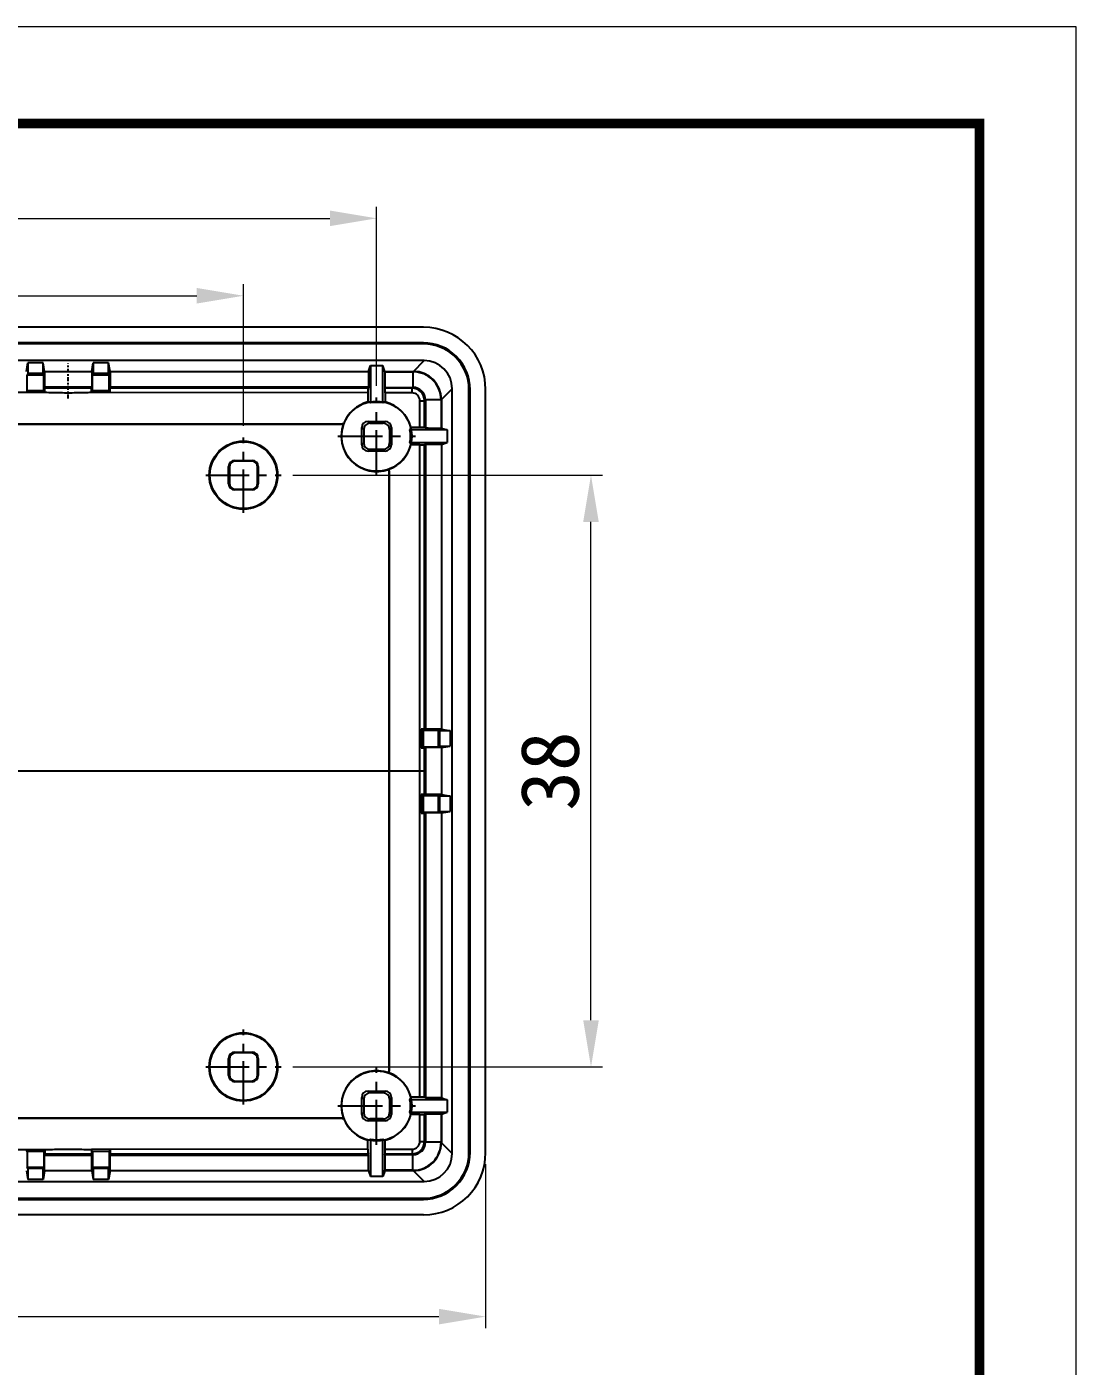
# Model space of a CAD drawing. Header units: millimetres. Extents: x 0 to 1787, y -410 to 0.
# Drawn here: x 1719.4 to 1786.8, y -245.5 to -159.5 of the extents above; entities that cross this region are included whole.
import ezdxf

# ---------------------------------------------------------------- set-up
doc = ezdxf.new("R2010")
doc.units = ezdxf.units.MM
doc.header["$MEASUREMENT"] = 0
doc.linetypes.add('CENTER', pattern=[50.8, 31.75, -6.35, 6.35, -6.35])
doc.layers.get('0').update_dxf_attribs({"linetype": 'CONTINUOUS'})
doc.layers.get('Defpoints').update_dxf_attribs({"linetype": 'CONTINUOUS'})
doc.layers.add('dim', color=82, linetype='CONTINUOUS', lineweight=9)
doc.layers.add('from', color=7, linetype='CONTINUOUS', lineweight=13)
doc.styles.add('宋体', font='SimSun.ttf')
doc.dimstyles.new('YanXiu', dxfattribs={"dimscale": 1.5, "dimtxt": 2.5, "dimasz": 2.2, "dimexe": 0.65, "dimexo": 0.65, "dimgap": 0.5, "dimtad": 1, "dimzin": 0, "dimdsep": 46, "dimtxsty": '宋体', "dimcen": 0, "dimclrd": 3, "dimclre": 3, "dimclrt": 3, "dimadec": 0, "dimazin": 0, "dimtfac": 1, "dimtdec": 4, "dimtofl": 0, "dimtmove": 0, "dimatfit": 3, "dimfxl": 0, "dimtolj": 1, "dimtzin": 0, "dimlwd": 0, "dimlwe": 0, "dimarcsym": 0})

# ---------------------------------------------------------------- blocks, each defined once
blk = doc.blocks.new('*D4')
at = {"layer": 'Defpoints', "color": 0}
for p in [(1741.857, -171.788), (1638.857, -183.285), (1741.857, -183.285)]:
    blk.add_point(p, dxfattribs=at)
at = {"layer": 'dim', "color": 3, "lineweight": 5}
for p, q in [((1638.857, -182.535), (1638.857, -171.039)), ((1741.857, -182.535), (1741.857, -171.039)), ((1641.857, -171.788), (1738.857, -171.788))]:
    blk.add_line(p, q, dxfattribs=at)
at = {"layer": 'dim', "color": 3}
for points in [[(1641.857, -171.288), (1641.857, -172.288), (1638.857, -171.788)], [(1738.857, -171.288), (1738.857, -172.288), (1741.857, -171.788)]]:
    blk.add_solid(points, dxfattribs=at)
at = {"layer": 'dim', "color": 3, "insert": (1689.337, -169.164), "char_height": 3.75, "attachment_point": 5, "style": '宋体'}
blk.add_mtext('103', dxfattribs=at)
blk = doc.blocks.new('*D5')
at = {"layer": 'Defpoints', "color": 0}
for p in [(1733.307, -176.759), (1647.407, -185.865), (1733.307, -185.865)]:
    blk.add_point(p, dxfattribs=at)
at = {"layer": 'dim', "color": 3, "lineweight": 5}
for p, q in [((1647.407, -185.115), (1647.407, -176.01)), ((1733.307, -185.115), (1733.307, -176.01)), ((1650.407, -176.759), (1730.307, -176.759))]:
    blk.add_line(p, q, dxfattribs=at)
at = {"layer": 'dim', "color": 3}
for points in [[(1650.407, -176.259), (1650.407, -177.259), (1647.407, -176.759)], [(1730.307, -176.259), (1730.307, -177.259), (1733.307, -176.759)]]:
    blk.add_solid(points, dxfattribs=at)
at = {"layer": 'dim', "color": 3, "insert": (1690.357, -174.135), "char_height": 3.75, "attachment_point": 5, "style": '宋体'}
blk.add_mtext('85.9', dxfattribs=at)
blk = doc.blocks.new('*D6')
at = {"layer": 'Defpoints', "color": 0}
for p in [(1735.72, -188.278), (1755.619, -188.278), (1735.72, -226.278)]:
    blk.add_point(p, dxfattribs=at)
at = {"layer": 'dim', "color": 3, "lineweight": 5}
for p, q in [((1736.469, -188.278), (1756.368, -188.278)), ((1755.619, -223.278), (1755.619, -191.278)), ((1736.469, -226.278), (1756.368, -226.278))]:
    blk.add_line(p, q, dxfattribs=at)
at = {"layer": 'dim', "color": 3}
for points in [[(1755.119, -191.278), (1756.119, -191.278), (1755.619, -188.278)], [(1755.119, -223.278), (1756.119, -223.278), (1755.619, -226.278)]]:
    blk.add_solid(points, dxfattribs=at)
at = {"layer": 'dim', "color": 3, "insert": (1752.994, -207.278), "char_height": 3.75, "attachment_point": 5, "rotation": 90, "style": '宋体'}
blk.add_mtext('38', dxfattribs=at)
blk = doc.blocks.new('*D13')
at = {"layer": 'Defpoints', "color": 0}
for p in [(1631.857, -231.779), (1748.857, -231.779), (1748.857, -242.308)]:
    blk.add_point(p, dxfattribs=at)
at = {"layer": 'dim', "color": 3, "lineweight": 5}
for p, q in [((1631.857, -232.529), (1631.857, -243.057)), ((1748.857, -232.529), (1748.857, -243.057)), ((1634.857, -242.308), (1745.857, -242.308))]:
    blk.add_line(p, q, dxfattribs=at)
at = {"layer": 'dim', "color": 3}
for points in [[(1634.857, -241.808), (1634.857, -242.808), (1631.857, -242.308)], [(1745.857, -241.808), (1745.857, -242.808), (1748.857, -242.308)]]:
    blk.add_solid(points, dxfattribs=at)
at = {"layer": 'dim', "color": 3, "insert": (1690.357, -239.683), "char_height": 3.75, "attachment_point": 5, "style": '宋体'}
blk.add_mtext('117', dxfattribs=at)

msp = doc.modelspace()

# ---------------------------------------------------------------- linework, layer by layer
at = {"color": 7, "linetype": 'Continuous'}
for p, q in [((1744.858, -178.778), (1635.855, -178.778)), ((1744.856, -179.779), (1635.857, -179.779)), ((1744.856, -179.849), (1635.857, -179.849)), ((1744.856, -179.779), (1744.856, -179.849)), ((1744.909, -180.926), (1635.804, -180.926)), ((1719.371, -181.617), (1719.465, -181.057)), ((1720.448, -181.057), (1719.465, -181.057)), ((1719.465, -181.057), (1719.465, -181.761)), ((1720.448, -181.761), (1720.448, -181.057)), ((1720.542, -181.617), (1720.448, -181.057)), ((1723.571, -181.617), (1723.665, -181.057)), ((1724.648, -181.057), (1723.665, -181.057)), ((1723.665, -181.057), (1723.665, -181.761)), ((1724.648, -181.761), (1724.648, -181.057)), ((1724.742, -181.617), (1724.648, -181.057)), ((1741.331, -181.617), (1741.457, -181.241)), ((1741.457, -181.241), (1742.257, -181.241)), ((1741.457, -181.241), (1741.457, -183.639)), ((1742.257, -183.639), (1742.257, -181.241)), ((1742.382, -181.617), (1742.257, -181.241)), ((1744.218, -181.617), (1744.909, -180.926)), ((1719.465, -181.761), (1719.421, -181.849)), ((1720.492, -181.849), (1719.421, -181.849)), ((1719.421, -182.85), (1719.421, -181.849)), ((1720.448, -181.761), (1719.465, -181.761)), ((1720.448, -181.761), (1720.492, -181.849)), ((1720.492, -182.85), (1720.492, -181.849)), ((1720.542, -181.617), (1723.571, -181.617)), ((1720.542, -181.617), (1720.542, -182.618)), ((1723.571, -181.617), (1723.571, -182.618)), ((1723.665, -181.761), (1723.621, -181.849)), ((1724.692, -181.849), (1723.621, -181.849)), ((1723.621, -182.85), (1723.621, -181.849)), ((1724.648, -181.761), (1723.665, -181.761)), ((1724.648, -181.761), (1724.692, -181.849)), ((1724.692, -182.85), (1724.692, -181.849)), ((1724.742, -181.617), (1741.331, -181.617)), ((1724.742, -181.617), (1724.742, -182.618)), ((1741.331, -181.617), (1741.331, -182.618)), ((1742.382, -181.617), (1744.218, -181.617)), ((1742.382, -181.617), (1742.382, -181.644)), ((1742.382, -181.644), (1744.191, -181.644)), ((1744.191, -181.644), (1744.191, -182.643)), ((1720.557, -182.979), (1691.857, -182.979)), ((1719.421, -182.85), (1719.357, -182.979)), ((1719.421, -182.85), (1720.492, -182.85)), ((1720.492, -182.85), (1720.557, -182.979)), ((1723.571, -182.618), (1720.542, -182.618)), ((1720.542, -182.618), (1720.555, -182.699)), ((1723.558, -182.699), (1720.555, -182.699)), ((1723.621, -182.85), (1723.557, -182.979)), ((1741.301, -182.999), (1723.557, -182.979)), ((1723.571, -182.618), (1723.558, -182.699)), ((1723.621, -182.85), (1724.692, -182.85)), ((1724.692, -182.85), (1724.757, -182.979)), ((1741.331, -182.618), (1724.742, -182.618)), ((1724.742, -182.618), (1724.755, -182.699)), ((1741.304, -182.699), (1724.755, -182.699)), ((1741.301, -182.999), (1741.301, -183.578)), ((1741.331, -182.618), (1741.304, -182.699)), ((1742.391, -182.643), (1744.191, -182.643)), ((1742.391, -182.643), (1742.409, -182.699)), ((1744.135, -182.699), (1742.409, -182.699)), ((1744.135, -182.999), (1742.412, -182.999)), ((1742.412, -182.999), (1742.412, -183.578)), ((1744.135, -182.699), (1744.191, -182.643)), ((1744.135, -182.999), (1744.135, -182.699)), ((1746.017, -183.417), (1746.708, -182.726)), ((1746.708, -231.83), (1746.708, -182.726)), ((1747.856, -182.778), (1747.786, -182.778)), ((1747.786, -231.778), (1747.786, -182.778)), ((1747.856, -231.778), (1747.856, -182.778)), ((1748.857, -231.779), (1748.857, -182.777)), ((1744.635, -183.499), (1744.935, -183.499)), ((1744.635, -185.223), (1744.635, -183.499)), ((1744.935, -183.5), (1744.991, -183.443)), ((1744.935, -185.225), (1744.935, -183.5)), ((1745.991, -183.443), (1744.991, -183.443)), ((1744.991, -183.443), (1744.991, -185.244)), ((1745.991, -183.443), (1745.991, -185.252)), ((1746.017, -183.417), (1746.017, -185.252)), ((1741.307, -184.828), (1742.407, -184.828)), ((1741.426, -184.947), (1741.307, -184.828)), ((1742.287, -184.947), (1742.407, -184.828)), ((1641.078, -184.973), (1739.635, -184.973)), ((1641.078, -184.999), (1739.635, -184.999)), ((1739.635, -184.999), (1739.635, -184.973)), ((1740.907, -186.328), (1740.907, -185.228)), ((1741.026, -185.347), (1740.907, -185.228)), ((1741.026, -185.347), (1741.026, -186.209)), ((1741.426, -184.947), (1742.287, -184.947)), ((1742.687, -185.347), (1742.807, -185.228)), ((1742.687, -185.347), (1742.687, -186.209)), ((1742.807, -185.228), (1742.807, -186.328)), ((1746.394, -185.378), (1743.996, -185.378)), ((1744.635, -185.223), (1744.057, -185.223)), ((1744.991, -185.244), (1744.935, -185.225)), ((1746.017, -185.252), (1745.991, -185.252)), ((1746.017, -185.252), (1746.394, -185.378)), ((1746.394, -185.378), (1746.394, -186.178)), ((1740.907, -186.328), (1741.026, -186.209)), ((1741.307, -186.728), (1741.426, -186.609)), ((1741.426, -186.609), (1742.287, -186.609)), ((1742.287, -186.609), (1742.407, -186.728)), ((1742.687, -186.209), (1742.807, -186.328)), ((1743.996, -186.178), (1746.394, -186.178)), ((1744.635, -186.333), (1744.057, -186.333)), ((1744.635, -228.223), (1744.635, -186.333)), ((1745.017, -186.304), (1744.935, -186.331)), ((1744.935, -204.579), (1744.935, -186.331)), ((1746.017, -186.304), (1745.017, -186.304)), ((1745.017, -204.593), (1745.017, -186.304)), ((1746.017, -186.304), (1746.394, -186.178)), ((1746.017, -186.304), (1746.017, -204.593)), ((1732.757, -187.328), (1733.857, -187.328)), ((1732.757, -187.328), (1732.803, -187.374)), ((1733.81, -187.374), (1732.803, -187.374)), ((1733.857, -187.328), (1733.81, -187.374)), ((1742.407, -186.728), (1741.307, -186.728)), ((1732.357, -188.828), (1732.357, -187.728)), ((1732.357, -187.728), (1732.403, -187.774)), ((1732.403, -187.774), (1732.403, -188.782)), ((1734.257, -187.728), (1734.21, -187.774)), ((1734.21, -188.782), (1734.21, -187.774)), ((1734.257, -187.728), (1734.257, -188.828)), ((1742.635, -187.999), (1742.661, -187.999)), ((1742.635, -187.999), (1742.635, -226.557)), ((1742.661, -187.999), (1742.661, -226.557)), ((1732.403, -188.782), (1732.357, -188.828)), ((1732.803, -189.182), (1732.757, -189.228)), ((1732.803, -189.182), (1733.81, -189.182)), ((1733.857, -189.228), (1733.81, -189.182)), ((1734.257, -188.828), (1734.21, -188.782)), ((1733.857, -189.228), (1732.757, -189.228)), ((1744.837, -204.643), (1744.708, -204.578)), ((1744.708, -204.578), (1744.708, -205.778)), ((1744.837, -204.643), (1745.838, -204.643)), ((1744.837, -204.643), (1744.837, -205.713)), ((1745.017, -204.593), (1744.935, -204.579)), ((1746.017, -204.593), (1745.017, -204.593)), ((1745.925, -204.686), (1745.838, -204.643)), ((1745.838, -205.713), (1745.838, -204.643)), ((1746.577, -204.686), (1745.925, -204.686)), ((1745.925, -205.67), (1745.925, -204.686)), ((1746.017, -204.593), (1746.577, -204.686)), ((1746.577, -204.686), (1746.577, -205.67)), ((1744.837, -205.713), (1744.708, -205.778)), ((1744.837, -205.713), (1745.838, -205.713)), ((1745.017, -205.763), (1744.935, -205.777)), ((1744.935, -208.779), (1744.935, -205.777)), ((1746.017, -205.763), (1745.017, -205.763)), ((1745.017, -208.793), (1745.017, -205.763)), ((1745.925, -205.67), (1745.838, -205.713)), ((1745.925, -205.67), (1746.577, -205.67)), ((1746.017, -205.763), (1746.577, -205.67)), ((1746.017, -205.763), (1746.017, -208.793)), ((1744.837, -208.843), (1744.708, -208.778)), ((1744.708, -208.778), (1744.708, -209.978)), ((1744.837, -208.843), (1745.838, -208.843)), ((1744.837, -208.843), (1744.837, -209.913)), ((1745.017, -208.793), (1744.935, -208.779)), ((1746.017, -208.793), (1745.017, -208.793)), ((1745.925, -208.886), (1745.838, -208.843)), ((1745.838, -209.913), (1745.838, -208.843)), ((1746.577, -208.886), (1745.925, -208.886)), ((1745.925, -209.87), (1745.925, -208.886)), ((1746.017, -208.793), (1746.577, -208.886)), ((1746.577, -208.886), (1746.577, -209.87)), ((1744.837, -209.913), (1744.708, -209.978)), ((1744.837, -209.913), (1745.838, -209.913)), ((1745.017, -209.963), (1744.935, -209.977)), ((1744.935, -228.225), (1744.935, -209.977)), ((1746.017, -209.963), (1745.017, -209.963)), ((1745.017, -228.252), (1745.017, -209.963)), ((1745.925, -209.87), (1745.838, -209.913)), ((1745.925, -209.87), (1746.577, -209.87)), ((1746.017, -209.963), (1746.577, -209.87)), ((1746.017, -209.963), (1746.017, -228.252)), ((1732.757, -225.328), (1733.857, -225.328)), ((1732.803, -225.374), (1732.757, -225.328)), ((1733.857, -225.328), (1733.81, -225.374)), ((1732.403, -225.774), (1732.357, -225.728)), ((1732.357, -226.828), (1732.357, -225.728)), ((1732.403, -225.774), (1732.403, -226.782)), ((1733.81, -225.374), (1732.803, -225.374)), ((1734.257, -225.728), (1734.21, -225.774)), ((1734.21, -226.782), (1734.21, -225.774)), ((1734.257, -225.728), (1734.257, -226.828)), ((1732.357, -226.828), (1732.403, -226.782)), ((1734.257, -226.828), (1734.21, -226.782)), ((1742.635, -226.557), (1742.661, -226.557)), ((1732.757, -227.228), (1732.803, -227.182)), ((1733.857, -227.228), (1732.757, -227.228)), ((1732.803, -227.182), (1733.81, -227.182)), ((1733.857, -227.228), (1733.81, -227.182)), ((1741.307, -227.828), (1742.407, -227.828)), ((1741.307, -227.828), (1741.426, -227.947)), ((1742.287, -227.947), (1742.407, -227.828)), ((1740.907, -228.228), (1741.026, -228.347)), ((1740.907, -229.328), (1740.907, -228.228)), ((1741.026, -228.347), (1741.026, -229.209)), ((1742.287, -227.947), (1741.426, -227.947)), ((1742.687, -228.347), (1742.807, -228.228)), ((1742.687, -228.347), (1742.687, -229.209)), ((1742.807, -228.228), (1742.807, -229.328)), ((1746.394, -228.378), (1743.996, -228.378)), ((1744.635, -228.223), (1744.057, -228.223)), ((1745.017, -228.252), (1744.935, -228.225)), ((1746.017, -228.252), (1745.017, -228.252)), ((1746.017, -228.252), (1746.394, -228.378)), ((1746.394, -228.378), (1746.394, -229.178)), ((1739.635, -229.557), (1641.078, -229.557)), ((1739.635, -229.583), (1641.078, -229.583)), ((1739.635, -229.557), (1739.635, -229.583)), ((1741.026, -229.209), (1740.907, -229.328)), ((1741.426, -229.609), (1741.307, -229.728)), ((1742.287, -229.609), (1741.426, -229.609)), ((1742.287, -229.609), (1742.407, -229.728)), ((1742.687, -229.209), (1742.807, -229.328)), ((1743.996, -229.178), (1746.394, -229.178)), ((1744.635, -229.333), (1744.057, -229.333)), ((1744.635, -231.057), (1744.635, -229.333)), ((1744.991, -229.312), (1744.935, -229.331)), ((1744.935, -231.057), (1744.935, -229.331)), ((1744.991, -229.312), (1744.991, -231.113)), ((1746.017, -229.304), (1745.991, -229.304)), ((1745.991, -229.304), (1745.991, -231.113)), ((1746.017, -229.304), (1746.394, -229.178)), ((1746.017, -229.304), (1746.017, -231.139)), ((1742.407, -229.728), (1741.307, -229.728)), ((1741.301, -231.557), (1741.301, -230.978)), ((1741.457, -230.917), (1741.457, -233.315)), ((1742.257, -233.315), (1742.257, -230.917)), ((1742.412, -231.557), (1742.412, -230.978)), ((1744.635, -231.057), (1744.935, -231.057)), ((1744.991, -231.113), (1744.935, -231.057)), ((1745.991, -231.113), (1744.991, -231.113)), ((1746.708, -231.83), (1746.017, -231.139)), ((1691.857, -231.577), (1720.557, -231.577)), ((1719.421, -231.706), (1719.357, -231.577)), ((1720.492, -231.706), (1719.421, -231.706)), ((1719.421, -231.706), (1719.421, -232.707)), ((1720.492, -231.706), (1720.557, -231.577)), ((1720.492, -231.706), (1720.492, -232.707)), ((1720.542, -231.938), (1720.555, -231.857)), ((1720.542, -231.938), (1723.571, -231.938)), ((1720.542, -232.938), (1720.542, -231.938)), ((1720.555, -231.857), (1723.558, -231.857)), ((1741.301, -231.557), (1723.557, -231.577)), ((1723.621, -231.706), (1723.557, -231.577)), ((1723.571, -231.938), (1723.558, -231.857)), ((1723.571, -232.938), (1723.571, -231.938)), ((1724.692, -231.706), (1723.621, -231.706)), ((1723.621, -231.706), (1723.621, -232.707)), ((1724.692, -231.706), (1724.757, -231.577)), ((1724.692, -231.706), (1724.692, -232.707)), ((1724.742, -231.938), (1724.755, -231.857)), ((1724.742, -231.938), (1741.331, -231.938)), ((1724.742, -232.938), (1724.742, -231.938)), ((1724.755, -231.857), (1741.304, -231.857)), ((1741.331, -231.938), (1741.304, -231.857)), ((1741.331, -232.938), (1741.331, -231.938)), ((1742.391, -231.913), (1742.409, -231.857)), ((1744.191, -231.913), (1742.391, -231.913)), ((1742.409, -231.857), (1744.135, -231.857)), ((1742.412, -231.557), (1744.135, -231.557)), ((1744.135, -231.557), (1744.135, -231.857)), ((1744.191, -231.913), (1744.135, -231.857)), ((1744.191, -232.912), (1744.191, -231.913)), ((1747.856, -231.778), (1747.786, -231.778)), ((1719.371, -232.938), (1719.465, -233.499)), ((1719.421, -232.707), (1720.492, -232.707)), ((1719.465, -232.794), (1719.421, -232.707)), ((1720.448, -232.794), (1719.465, -232.794)), ((1719.465, -232.794), (1719.465, -233.499)), ((1720.448, -232.794), (1720.492, -232.707)), ((1720.448, -233.499), (1720.448, -232.794)), ((1720.542, -232.938), (1720.448, -233.499)), ((1723.571, -232.938), (1720.542, -232.938)), ((1723.571, -232.938), (1723.665, -233.499)), ((1723.621, -232.707), (1724.692, -232.707)), ((1723.665, -232.794), (1723.621, -232.707)), ((1724.648, -232.794), (1723.665, -232.794)), ((1723.665, -232.794), (1723.665, -233.499)), ((1724.648, -232.794), (1724.692, -232.707)), ((1724.648, -233.499), (1724.648, -232.794)), ((1724.742, -232.938), (1724.648, -233.499)), ((1741.331, -232.938), (1724.742, -232.938)), ((1741.331, -232.938), (1741.457, -233.315)), ((1742.382, -232.938), (1742.257, -233.315)), ((1744.191, -232.912), (1742.382, -232.912)), ((1742.382, -232.938), (1742.382, -232.912)), ((1744.218, -232.938), (1742.382, -232.938)), ((1744.909, -233.63), (1744.218, -232.938)), ((1635.804, -233.63), (1744.909, -233.63)), ((1720.448, -233.499), (1719.465, -233.499)), ((1724.648, -233.499), (1723.665, -233.499)), ((1742.257, -233.315), (1741.457, -233.315)), ((1635.857, -234.707), (1744.856, -234.707)), ((1635.857, -234.777), (1744.856, -234.777)), ((1744.856, -234.777), (1744.856, -234.707)), ((1744.858, -235.778), (1635.855, -235.778))]:
    msp.add_line(p, q, dxfattribs=at)
at = {"color": 1, "linetype": 'CENTER', "ltscale": 0.008007}
msp.add_line((1722.057, -183.357), (1722.057, -181.112), dxfattribs=at)
at = {"color": 1, "linetype": 'CENTER', "ltscale": 0.090671}
for p, q in [((1741.857, -188.271), (1741.857, -183.285)), ((1739.363, -185.778), (1744.35, -185.778)), ((1741.857, -231.271), (1741.857, -226.285)), ((1739.363, -228.778), (1744.35, -228.778))]:
    msp.add_line(p, q, dxfattribs=at)
at = {"color": 1, "linetype": 'CENTER', "ltscale": 0.087745}
for p, q in [((1733.307, -190.691), (1733.307, -185.865)), ((1730.894, -188.278), (1735.72, -188.278)), ((1733.307, -228.691), (1733.307, -223.865)), ((1730.894, -226.278), (1735.72, -226.278))]:
    msp.add_line(p, q, dxfattribs=at)
at = {"color": 1, "linetype": 'CENTER', "ltscale": 0.872022}
msp.add_line((1744.858, -207.278), (1630.518, -207.278), dxfattribs=at)
at = {"color": 7, "linetype": 'Continuous'}
for centre, radius in [((1741.857, -185.778), 2.25), ((1733.307, -188.278), 2.194), ((1733.307, -188.278), 2.15), ((1733.307, -226.278), 2.194), ((1733.307, -226.278), 2.15), ((1741.857, -228.778), 2.25)]:
    msp.add_circle(centre, radius, dxfattribs=at)
for centre, radius, start, end in [((1744.857, -182.778), 2.999, 359.9953, 90.0047), ((1744.857, -182.778), 2.929, 359.99519, 90.00481), ((1744.192, -183.443), 1.799, 359.99315, 90.00635), ((1744.135, -183.499), 0.8, 0.00688, 89.98718), ((1744.135, -183.499), 0.5, 359.9931, 90.0069), ((1744.193, -183.442), 0.799, 359.92241, 90.0785), ((1741.857, -185.778), 2.269, 104.16464, 159.27012), ((1741.857, -185.778), 2.176, 79.40834, 100.59166), ((1741.857, -185.778), 2.269, 14.16464, 75.83536), ((1741.857, -185.778), 2.267, 159.94624, 290.05376), ((1739.635, -187.999), 3.026, 88.12808, 90), ((1739.635, -187.999), 3, 88.24304, 90), ((1741.892, -185.559), 2.236, 164.85027, 165.53937), ((1741.857, -185.778), 2.176, 349.40834, 10.59166), ((1741.857, -185.778), 2.269, 290.72988, 345.83536), ((1742.075, -185.742), 2.236, 284.46063, 285.14973), ((1739.635, -187.999), 3, 0, 1.75696), ((1739.635, -187.999), 3.026, 0, 1.87192), ((1741.857, -228.778), 2.267, 69.94624, 200.05376), ((1739.635, -226.557), 3, 358.24304, 0), ((1742.075, -228.814), 2.236, 74.85027, 75.53937), ((1739.635, -226.557), 3.026, 358.12808, 0), ((1741.857, -228.778), 2.269, 14.16464, 69.27012), ((1741.857, -228.778), 2.176, 349.40834, 10.59166), ((1739.635, -226.557), 3, 270, 271.75696), ((1739.635, -226.557), 3.026, 270, 271.87192), ((1741.892, -228.997), 2.236, 194.46063, 195.14973), ((1741.857, -228.778), 2.269, 200.72988, 255.83536), ((1741.857, -228.778), 2.269, 284.16464, 345.83536), ((1741.857, -228.778), 2.176, 259.40834, 280.59166), ((1744.135, -231.057), 0.8, 270.00688, 359.98718), ((1744.135, -231.057), 0.5, 269.9931, 0.0069), ((1744.192, -231.113), 1.799, 269.99314, 0.00634), ((1744.193, -231.114), 0.799, 269.92241, 0.0785), ((1744.857, -231.778), 2.999, 269.99529, 0.00471), ((1744.857, -231.778), 2.929, 269.99518, 0.00482)]:
    msp.add_arc(centre, radius, start, end, dxfattribs=at)
for centre, major_axis, ratio, start_param, end_param in [((1744.855, -182.779), (-2.83, -2.83), 0.999315, 2.356537, 3.926648), ((1744.908, -182.727), (-1.274, -1.274), 0.999315, 2.356537, 3.926648), ((1742.391, -181.644), (0, 1), 0.008727, -4.712389, -3.167773), ((1744.216, -183.418), (1.274, 1.274), 0.999315, -0.785056, 0.785056), ((1720.555, -182.999), (0, 0.3), 0.004363, -1.502194, -0.02618), ((1724.755, -182.999), (0, 0.3), 0.004363, -1.502194, -0.02618), ((1741.304, -182.999), (0, 0.3), 0.008727, 0.02618, 1.570796), ((1742.409, -182.999), (0, 0.3), 0.008727, -1.570796, -0.02618), ((1740.041, -185.778), (3.025, 0), 0.800007, 1.084031, 1.141291), ((1743.672, -185.778), (3.025, 0), 0.800007, 2.000302, 2.057561), ((1741.307, -185.228), (0.283, -0.283), 0.999973, 2.356208, 3.926977), ((1742.407, -185.228), (0.283, 0.283), 0.999973, -0.785384, 0.785384), ((1741.426, -185.347), (0.283, -0.283), 0.999973, 2.356208, 3.926977), ((1742.287, -185.347), (-0.283, -0.283), 0.999973, 2.356208, 3.926977), ((1741.857, -183.963), (0, 3.025), 0.800007, -2.057561, -2.000302), ((1744.635, -185.225), (0.3, 0), 0.008727, 0.02618, 1.570796), ((1745.991, -185.244), (1, 0), 0.008727, -3.115413, -1.570796), ((1741.307, -186.328), (0.283, 0.283), 0.999973, 2.356208, 3.926977), ((1741.426, -186.209), (-0.283, -0.283), 0.999973, -0.785384, 0.785384), ((1742.287, -186.209), (-0.283, 0.283), 0.999973, 2.356208, 3.926977), ((1742.407, -186.328), (0.283, -0.283), 0.999973, -0.785384, 0.785384), ((1741.857, -187.593), (0, 3.025), 0.800007, -1.141291, -1.084031), ((1744.635, -186.331), (0.3, 0), 0.008727, -1.570796, -0.02618), ((1732.757, -187.728), (0.283, -0.283), 0.999924, 2.356233, 3.926953), ((1732.803, -187.774), (0.283, -0.283), 0.999924, 2.356233, 3.926953), ((1733.81, -187.774), (-0.283, -0.283), 0.999924, 2.356233, 3.926953), ((1733.857, -187.728), (0.283, 0.283), 0.999924, -0.78536, 0.78536), ((1732.757, -188.828), (0.283, 0.283), 0.999924, -3.926953, -2.356233), ((1732.803, -188.782), (-0.283, -0.283), 0.999924, -0.78536, 0.78536), ((1733.81, -188.782), (-0.283, 0.283), 0.999924, 2.356233, 3.926953), ((1733.857, -188.828), (-0.283, 0.283), 0.999924, -3.926953, -2.356233), ((1744.635, -204.579), (0.3, 0), 0.004363, 0.02618, 1.324964), ((1744.635, -205.777), (0.3, 0), 0.004363, -1.324964, -0.02618), ((1744.635, -208.779), (0.3, 0), 0.004363, 0.02618, 1.324964), ((1744.635, -209.977), (0.3, 0), 0.004363, -1.324964, -0.02618), ((1732.757, -225.728), (0.283, -0.283), 0.999924, 2.356233, 3.926953), ((1733.857, -225.728), (0.283, 0.283), 0.999924, -0.78536, 0.78536), ((1732.803, -225.774), (-0.283, 0.283), 0.999924, -0.78536, 0.78536), ((1733.81, -225.774), (-0.283, -0.283), 0.999924, 2.356233, 3.926953), ((1732.757, -226.828), (0.283, 0.283), 0.999924, 2.356233, 3.926953), ((1732.803, -226.782), (0.283, 0.283), 0.999924, 2.356233, 3.926953), ((1733.81, -226.782), (-0.283, 0.283), 0.999924, 2.356233, 3.926953), ((1733.857, -226.828), (0.283, -0.283), 0.999924, -0.78536, 0.78536), ((1741.307, -228.228), (0.283, -0.283), 0.999973, 2.356208, 3.926977), ((1742.407, -228.228), (0.283, 0.283), 0.999973, -0.785384, 0.785384), ((1741.426, -228.347), (-0.283, 0.283), 0.999973, -0.785384, 0.785384), ((1742.287, -228.347), (-0.283, -0.283), 0.999973, 2.356208, 3.926977), ((1741.857, -226.963), (0, 3.025), 0.800007, -2.057561, -2.000302), ((1744.635, -228.225), (0.3, 0), 0.008727, 0.02618, 1.570796), ((1741.307, -229.328), (0.283, 0.283), 0.999973, 2.356208, 3.926977), ((1741.426, -229.209), (0.283, 0.283), 0.999973, 2.356208, 3.926977), ((1742.287, -229.209), (-0.283, 0.283), 0.999973, 2.356208, 3.926977), ((1742.407, -229.328), (0.283, -0.283), 0.999973, -0.785384, 0.785384), ((1741.857, -230.593), (0, 3.025), 0.800007, -1.141291, -1.084031), ((1744.635, -229.331), (0.3, 0), 0.008727, -1.570796, -0.02618), ((1745.991, -229.312), (1, 0), 0.008727, 1.570796, 3.115413), ((1740.041, -228.778), (3.025, 0), 0.800007, -1.141291, -1.084031), ((1743.672, -228.778), (3.025, 0), 0.800007, -2.057561, -2.000302), ((1744.216, -231.138), (1.274, -1.274), 0.999315, -0.785056, 0.785056), ((1723.558, -231.557), (0, 0.3), 0.004363, -4.643786, -3.167773), ((1741.304, -231.557), (0, 0.3), 0.008727, -4.712389, -3.167773), ((1742.391, -232.912), (0, 1), 0.008727, 0.02618, 1.570796), ((1742.409, -231.557), (0, 0.3), 0.008727, -3.115413, -1.570796), ((1744.855, -231.777), (-2.83, 2.83), 0.999315, 2.356537, 3.926648), ((1744.908, -231.829), (1.274, -1.274), 0.999315, -0.785056, 0.785056)]:
    msp.add_ellipse(centre, major_axis=major_axis, ratio=ratio, start_param=start_param, end_param=end_param, dxfattribs=at)
for points, start_tangent, end_tangent in [([(1723.557, -182.979), (1722.557, -182.999), (1721.557, -182.999), (1720.557, -182.979)], (-1, 0), (-1, 0)), ([(1723.557, -182.979), (1723.557, -182.84), (1723.557, -182.739), (1723.558, -182.699)], (0.0003, 1), (0.164363, 0.9864)), ([(1720.557, -231.577), (1720.556, -231.716), (1720.556, -231.817), (1720.555, -231.857)], (-0.0003, -1), (-0.164363, -0.9864)), ([(1720.557, -231.577), (1721.557, -231.557), (1722.557, -231.557), (1723.557, -231.577)], (1, 0), (1, 0)), ([(1724.757, -231.577), (1724.756, -231.716), (1724.756, -231.817), (1724.755, -231.857)], (-0.0003, -1), (-0.164363, -0.9864))]:
    msp.add_spline(points, degree=3, dxfattribs=dict(at, start_tangent=start_tangent, end_tangent=end_tangent))
at = {"layer": 'from'}
msp.add_lwpolyline([(1425.928, -410.242), (1786.772, -410.242), (1786.772, -159.488), (1425.928, -159.488)], close=True, dxfattribs=at)
at = {"layer": 'from', "const_width": 0.622}
msp.add_lwpolyline([(1432.147, -404.023), (1432.147, -165.707), (1780.553, -165.707), (1780.553, -404.023), (1432.147, -404.023)], dxfattribs=at)

# ---------------------------------------------------------------- dimensions: what is measured, and where the dimension line sits
at = {"layer": 'dim'}
for base, p1, p2, picture, middle in [((1741.857, -171.788), (1638.857, -183.285), (1741.857, -183.285), '*D4', (1689.337, -171.788)), ((1733.307, -176.759), (1647.407, -185.865), (1733.307, -185.865), '*D5', (1690.357, -174.135)), ((1748.857, -242.308), (1631.857, -231.779), (1748.857, -231.779), '*D13', (1690.357, -242.308))]:
    dim = msp.add_linear_dim(base=base, p1=p1, p2=p2, dimstyle='YanXiu', override={"dimasz": 2, "dimexe": 0.49975, "dimexo": 0.49975, "dimgap": 0.49975}, dxfattribs=at)
    dim.commit()
    dim.dimension.update_dxf_attribs({"geometry": picture, "text_midpoint": middle, "dimtype": 160})
dim = msp.add_linear_dim(base=(1755.619, -188.278), p1=(1735.72, -226.278), p2=(1735.72, -188.278), angle=90, dimstyle='YanXiu', override={"dimasz": 2, "dimexe": 0.49975, "dimexo": 0.49975, "dimgap": 0.49975}, dxfattribs=at)
dim.commit()
dim.dimension.update_dxf_attribs({"geometry": '*D6', "text_midpoint": (1752.994, -207.278), "dimtype": 160})

doc.saveas('drawing.dxf')
